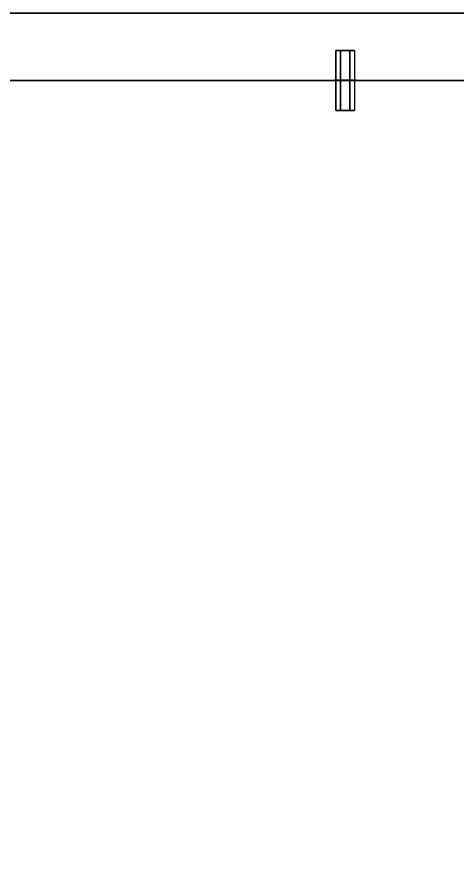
# Model space of a CAD drawing. Extents: x 0 to 3022, y -4615 to 0.
# Drawn here: x 515.2 to 632.9, y -3190.7 to -2966.4 of the extents above; entities that cross this region are included whole.
import ezdxf

# ---------------------------------------------------------------- set-up
doc = ezdxf.new("R2010")
doc.units = 0
for name, color, linetype in [('LAYER0', 7, 'CONTINUOUS'), ('LAYER1', 7, 'CONTINUOUS'), ('LAYER668', 7, 'CONTINUOUS'), ('LAYER671', 7, 'CONTINUOUS'), ('LAYER683', 7, 'CONTINUOUS'), ('LAYER684', 254, 'CONTINUOUS'), ('LAYER692', 7, 'CONTINUOUS'), ('LAYER693', 254, 'CONTINUOUS'), ('LAYER702', 253, 'CONTINUOUS')]:
    doc.layers.add(name, color=color, linetype=linetype)

msp = doc.modelspace()

# ---------------------------------------------------------------- linework, layer by layer
at = {"layer": 'LAYER0', "invisible_edges": 1}
for points in [[(2992, 0), (0, -4167.22), (0, 0), (2992, 0)], [(2992, -4162.78, 5), (0, 0, 5), (0, -4167.22, 5), (2992, -4162.78, 5)], [(0, 0, 5), (2992, -4162.78, 5), (2992, 0, 5), (0, 0, 5)], [(0, -4167.22), (2992, 0), (2992, -4162.78), (0, -4167.22)]]:
    msp.add_3dface(points, dxfattribs=at)
at = {"layer": 'LAYER668', "invisible_edges": 1}
for points in [[(700, -2983.406, 103), (230, -3435.406, 103), (700, -3435.406, 103), (700, -2983.406, 103)], [(230, -3435.406, 103), (700, -2983.406, 103), (230, -2983.406, 103), (230, -3435.406, 103)], [(700, -2983.406, 103), (230, -2983.406, 85), (230, -2983.406, 103), (700, -2983.406, 103)], [(230, -2983.406, 85), (700, -2983.406, 103), (700, -2983.406, 85), (230, -2983.406, 85)], [(230, -2983.406, 85), (700, -3435.406, 85), (230, -3435.406, 85), (230, -2983.406, 85)], [(700, -3435.406, 85), (230, -2983.406, 85), (700, -2983.406, 85), (700, -3435.406, 85)]]:
    msp.add_3dface(points, dxfattribs=at)
at = {"layer": 'LAYER671', "invisible_edges": 1}
for points in [[(700, -2983.406, 2554), (230, -3435.406, 2554), (700, -3435.406, 2554), (700, -2983.406, 2554)], [(230, -3435.406, 2554), (700, -2983.406, 2554), (230, -2983.406, 2554), (230, -3435.406, 2554)], [(700, -2983.406, 2554), (230, -2983.406, 2536), (230, -2983.406, 2554), (700, -2983.406, 2554)], [(230, -2983.406, 2536), (700, -2983.406, 2554), (700, -2983.406, 2536), (230, -2983.406, 2536)], [(230, -2983.406, 2536), (700, -3435.406, 2536), (230, -3435.406, 2536), (230, -2983.406, 2536)], [(700, -3435.406, 2536), (230, -2983.406, 2536), (700, -2983.406, 2536), (700, -3435.406, 2536)]]:
    msp.add_3dface(points, dxfattribs=at)
at = {"layer": 'LAYER683'}
for points, invisible_edges in [([(368, -3895.406, 953), (254.6, -2983.406, 953), (640, -3495.406, 953), (368, -3895.406, 953)], 7), ([(640, -3495.406, 953), (254.6, -2983.406, 953), (640, -2983.406, 953), (640, -3495.406, 953)], 1), ([(254.6, -2983.406, 953), (640, -2983.406, 971), (640, -2983.406, 953), (254.6, -2983.406, 953)], 1), ([(640, -2983.406, 971), (254.6, -2983.406, 953), (254.6, -2983.406, 971), (640, -2983.406, 971)], 1), ([(254.6, -3895.406, 971), (640, -3495.406, 971), (254.6, -2983.406, 971), (254.6, -3895.406, 971)], 3), ([(254.6, -2983.406, 971), (640, -3495.406, 971), (640, -2983.406, 971), (254.6, -2983.406, 971)], 1)]:
    msp.add_3dface(points, dxfattribs=dict(at, invisible_edges=invisible_edges))
at = {"layer": 'LAYER684'}
for points in [[(605.5, -2975.406, 950.5), (600.5, -2975.406, 950.5), (601.75, -2975.406, 952.665), (604.25, -2975.406, 952.665)], [(605.5, -2975.406, 950.5), (604.25, -2975.406, 948.3349), (601.75, -2975.406, 948.3349), (600.5, -2975.406, 950.5)], [(600, -2983.356, 950.5), (606, -2983.356, 950.5), (604.5, -2983.356, 953.0981), (601.5, -2983.356, 953.0981)], [(600, -2983.356, 950.5), (606, -2983.356, 950.5), (604.5, -2983.356, 947.9019), (601.5, -2983.356, 947.9019)], [(600, -2983.456, 950.5), (606, -2983.456, 950.5), (604.5, -2983.456, 953.0981), (601.5, -2983.456, 953.0981)], [(600, -2983.456, 950.5), (606, -2983.456, 950.5), (604.5, -2983.456, 947.9019), (601.5, -2983.456, 947.9019)], [(605.5, -2991.406, 950.5), (600.5, -2991.406, 950.5), (601.75, -2991.406, 952.665), (604.25, -2991.406, 952.665)], [(605.5, -2991.406, 950.5), (604.25, -2991.406, 948.3349), (601.75, -2991.406, 948.3349), (600.5, -2991.406, 950.5)]]:
    msp.add_3dface(points, dxfattribs=at)
at = {"layer": 'LAYER692'}
for points, invisible_edges in [([(368, -3895.406, 2021), (254.6, -2983.406, 2021), (640, -3495.406, 2021), (368, -3895.406, 2021)], 7), ([(640, -3495.406, 2021), (254.6, -2983.406, 2021), (640, -2983.406, 2021), (640, -3495.406, 2021)], 1), ([(254.6, -2983.406, 2021), (640, -2983.406, 2039), (640, -2983.406, 2021), (254.6, -2983.406, 2021)], 1), ([(640, -2983.406, 2039), (254.6, -2983.406, 2021), (254.6, -2983.406, 2039), (640, -2983.406, 2039)], 1), ([(254.6, -3895.406, 2039), (640, -3495.406, 2039), (254.6, -2983.406, 2039), (254.6, -3895.406, 2039)], 3), ([(254.6, -2983.406, 2039), (640, -3495.406, 2039), (640, -2983.406, 2039), (254.6, -2983.406, 2039)], 1)]:
    msp.add_3dface(points, dxfattribs=dict(at, invisible_edges=invisible_edges))
at = {"layer": 'LAYER693'}
for points in [[(605.5, -2975.406, 2018.5), (600.5, -2975.406, 2018.5), (601.75, -2975.406, 2020.665), (604.25, -2975.406, 2020.665)], [(605.5, -2975.406, 2018.5), (604.25, -2975.406, 2016.335), (601.75, -2975.406, 2016.335), (600.5, -2975.406, 2018.5)], [(600, -2983.356, 2018.5), (606, -2983.356, 2018.5), (604.5, -2983.356, 2021.098), (601.5, -2983.356, 2021.098)], [(600, -2983.356, 2018.5), (606, -2983.356, 2018.5), (604.5, -2983.356, 2015.902), (601.5, -2983.356, 2015.902)], [(600, -2983.456, 2018.5), (606, -2983.456, 2018.5), (604.5, -2983.456, 2021.098), (601.5, -2983.456, 2021.098)], [(600, -2983.456, 2018.5), (606, -2983.456, 2018.5), (604.5, -2983.456, 2015.902), (601.5, -2983.456, 2015.902)], [(605.5, -2991.406, 2018.5), (600.5, -2991.406, 2018.5), (601.75, -2991.406, 2020.665), (604.25, -2991.406, 2020.665)], [(605.5, -2991.406, 2018.5), (604.25, -2991.406, 2016.335), (601.75, -2991.406, 2016.335), (600.5, -2991.406, 2018.5)]]:
    msp.add_3dface(points, dxfattribs=at)
at = {"layer": 'LAYER702', "invisible_edges": 1}
for points in [[(230, -2983.406, 5), (700, -2965.406, 5), (700, -2983.406, 5), (230, -2983.406, 5)], [(700, -2965.406, 5), (230, -2983.406, 5), (230, -2965.406, 5), (700, -2965.406, 5)], [(230, -2965.406, 2555), (700, -2983.406, 2555), (700, -2965.406, 2555), (230, -2965.406, 2555)], [(700, -2983.406, 2555), (230, -2965.406, 2555), (230, -2983.406, 2555), (700, -2983.406, 2555)], [(230, -2983.406, 5), (700, -2983.406, 2555), (230, -2983.406, 2555), (230, -2983.406, 5)], [(700, -2983.406, 2555), (230, -2983.406, 5), (700, -2983.406, 5), (700, -2983.406, 2555)]]:
    msp.add_3dface(points, dxfattribs=at)

# ---------------------------------------------------------------- meshes
at = {"layer": 'LAYER1'}
mesh = msp.add_polymesh((5, 2), dxfattribs=at)
for k, corner in enumerate([(2842, -150, 2611), (150, -150, 2611), (2842, -4013, 2611), (2842, -150, 2611), (150, -4017, 2611), (2842, -4013, 2611), (150, -150, 2611), (150, -4017, 2611), (0, 0, 2611), (0, -4167.223, 2611)]):
    mesh.set_mesh_vertex(divmod(k, 2), corner)
at = {"layer": 'LAYER684'}
mesh = msp.add_polymesh((2, 6), dxfattribs=dict(at, n_close=True))
for k, corner in enumerate([(605.5, -2991.406, 950.5), (604.25, -2991.406, 952.665), (601.75, -2991.406, 952.665), (600.5, -2991.406, 950.5), (601.75, -2991.406, 948.3349), (604.25, -2991.406, 948.3349), (605.5, -2975.406, 950.5), (604.25, -2975.406, 952.665), (601.75, -2975.406, 952.665), (600.5, -2975.406, 950.5), (601.75, -2975.406, 948.3349), (604.25, -2975.406, 948.3349)]):
    mesh.set_mesh_vertex(divmod(k, 6), corner)
mesh = msp.add_polymesh((2, 6), dxfattribs=dict(at, n_close=True))
for k, corner in enumerate([(606, -2983.456, 950.5), (604.5, -2983.456, 953.0981), (601.5, -2983.456, 953.0981), (600, -2983.456, 950.5), (601.5, -2983.456, 947.9019), (604.5, -2983.456, 947.9019), (606, -2983.356, 950.5), (604.5, -2983.356, 953.0981), (601.5, -2983.356, 953.0981), (600, -2983.356, 950.5), (601.5, -2983.356, 947.9019), (604.5, -2983.356, 947.9019)]):
    mesh.set_mesh_vertex(divmod(k, 6), corner)
at = {"layer": 'LAYER693'}
mesh = msp.add_polymesh((2, 6), dxfattribs=dict(at, n_close=True))
for k, corner in enumerate([(605.5, -2991.406, 2018.5), (604.25, -2991.406, 2020.665), (601.75, -2991.406, 2020.665), (600.5, -2991.406, 2018.5), (601.75, -2991.406, 2016.335), (604.25, -2991.406, 2016.335), (605.5, -2975.406, 2018.5), (604.25, -2975.406, 2020.665), (601.75, -2975.406, 2020.665), (600.5, -2975.406, 2018.5), (601.75, -2975.406, 2016.335), (604.25, -2975.406, 2016.335)]):
    mesh.set_mesh_vertex(divmod(k, 6), corner)
mesh = msp.add_polymesh((2, 6), dxfattribs=dict(at, n_close=True))
for k, corner in enumerate([(606, -2983.456, 2018.5), (604.5, -2983.456, 2021.098), (601.5, -2983.456, 2021.098), (600, -2983.456, 2018.5), (601.5, -2983.456, 2015.902), (604.5, -2983.456, 2015.902), (606, -2983.356, 2018.5), (604.5, -2983.356, 2021.098), (601.5, -2983.356, 2021.098), (600, -2983.356, 2018.5), (601.5, -2983.356, 2015.902), (604.5, -2983.356, 2015.902)]):
    mesh.set_mesh_vertex(divmod(k, 6), corner)

doc.saveas('drawing.dxf')
